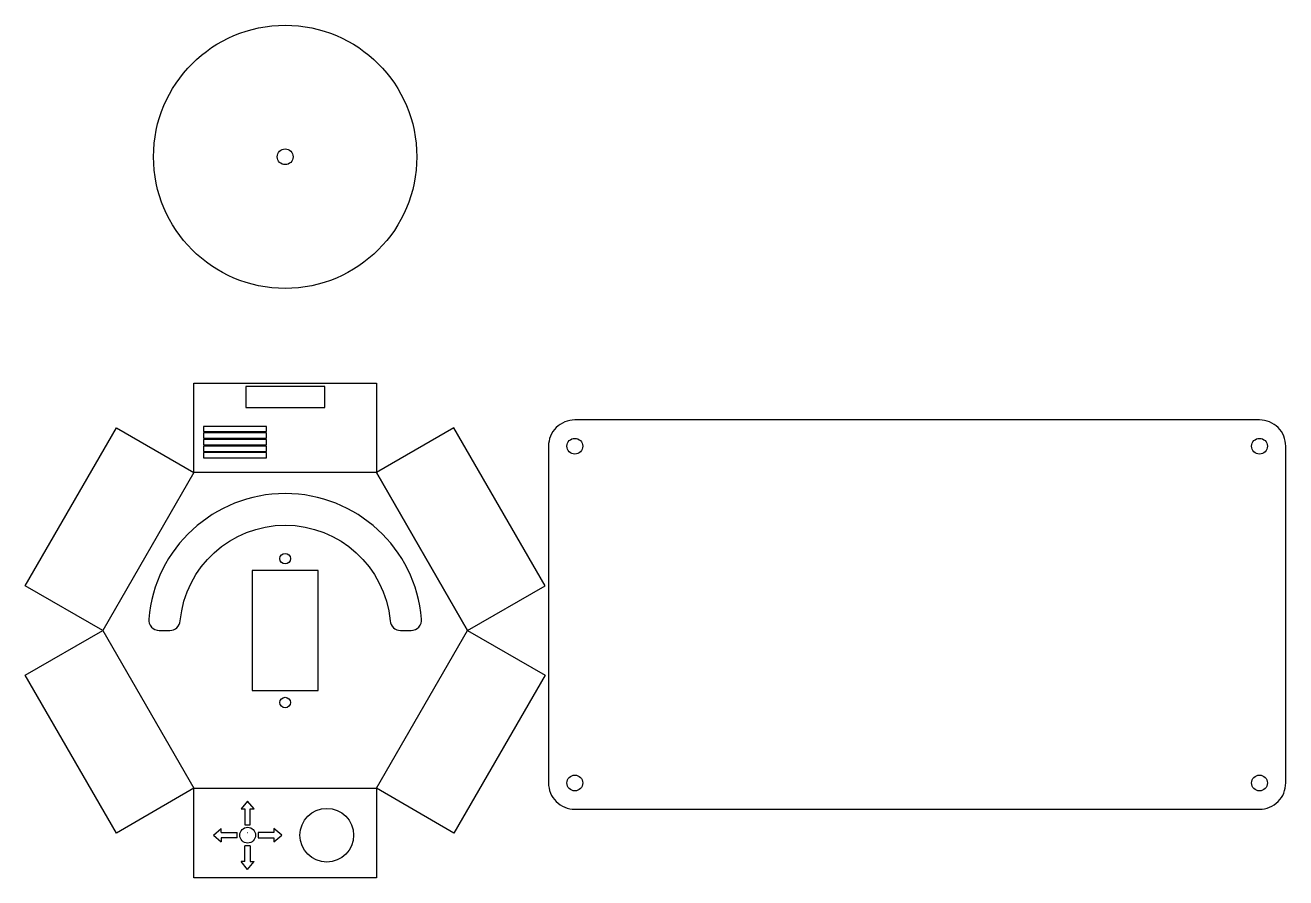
# Model space of a CAD drawing. Header units: millimetres. Extents: x -49 to 190, y -47 to 115.
import ezdxf

# ---------------------------------------------------------------- set-up
doc = ezdxf.new("R2010")
doc.units = ezdxf.units.MM
doc.layers.get('0').update_dxf_attribs({"linetype": 'CONTINUOUS'})

msp = doc.modelspace()

# ---------------------------------------------------------------- linework, layer by layer
for p, q in [((-17.32, 30), (-17.32, 47)), ((-17.32, 47), (17.32, 47)), ((17.32, 47), (17.32, 30)), ((-49.36, 8.5), (-32.04, 38.5)), ((-32.04, 38.5), (-17.32, 30)), ((32.04, 38.5), (17.32, 30)), ((49.36, 8.5), (32.04, 38.5)), ((-17.32, 30), (-34.64, 0)), ((-17.32, 30), (-34.64, 0)), ((17.32, 30), (-17.32, 30)), ((17.32, 30), (-17.32, 30)), ((34.64, 0), (17.32, 30)), ((17.32, 30), (34.64, 0)), ((-34.64, 0), (-49.36, 8.5)), ((34.64, 0), (49.36, 8.5)), ((-49.36, -8.5), (-34.64, 0)), ((-34.64, 0), (-17.32, -30)), ((-34.64, 0), (-17.32, -30)), ((17.32, -30), (34.64, 0)), ((17.32, -30), (34.64, 0)), ((34.64, 0), (49.36, -8.5)), ((-32.04, -38.5), (-49.36, -8.5)), ((49.36, -8.5), (32.04, -38.5)), ((-17.32, -30), (-32.04, -38.5)), ((-17.32, -30), (17.32, -30)), ((-17.32, -30), (17.32, -30)), ((-17.32, -47), (-17.32, -30)), ((17.32, -30), (17.32, -47)), ((32.04, -38.5), (17.32, -30)), ((-13.63, -38.91), (-12.13, -37.66)), ((-12.13, -38.41), (-12.13, -37.66)), ((-13.63, -38.91), (-12.13, -40.16)), ((-12.13, -38.41), (-9.13, -38.41)), ((-9.13, -39.41), (-12.13, -39.41)), ((-12.13, -39.41), (-12.13, -40.16)), ((-9.13, -39.41), (-9.13, -38.41)), ((-7.18, -38.41), (-7.08, -38.41)), ((-7.63, -43.91), (-7.63, -40.91)), ((-6.63, -40.91), (-7.63, -40.91)), ((-6.63, -40.91), (-6.63, -43.91)), ((-7.13, -45.41), (-8.38, -43.91)), ((-7.63, -43.91), (-8.38, -43.91)), ((-7.13, -45.41), (-5.88, -43.91)), ((-6.63, -43.91), (-5.88, -43.91)), ((17.32, -47), (-17.32, -47))]:
    msp.add_line(p, q)
for points in [[(-7.5, 42.38), (7.5, 42.38), (7.5, 46.38), (-7.5, 46.38)], [(-3.54, 38.78), (-15.54, 38.78), (-15.54, 37.78), (-3.54, 37.78)], [(-15.54, 37.53), (-15.54, 36.53), (-3.54, 36.53), (-3.54, 37.53)], [(-15.54, 36.28), (-15.54, 35.28), (-3.54, 35.28), (-3.54, 36.28)], [(-15.54, 35.03), (-15.54, 34.03), (-3.54, 34.03), (-3.54, 35.03)], [(-15.54, 33.78), (-15.54, 32.78), (-3.54, 32.78), (-3.54, 33.78)], [(-6.25, -11.4), (6.25, -11.4), (6.25, 11.4), (-6.25, 11.4)], [(-7.63, -33.91), (-7.63, -36.91), (-6.63, -36.91), (-6.63, -33.91), (-5.88, -33.91), (-7.13, -32.41), (-8.38, -33.91)], [(-2.13, -38.41), (-5.13, -38.41), (-5.13, -39.41), (-2.13, -39.41), (-2.13, -40.16), (-0.63, -38.91), (-2.13, -37.66)]]:
    msp.add_lwpolyline(points, close=True)
for points in [[(185, 40), (55, 40, 0.414214), (50, 35), (50, -28.98, 0.414214), (55, -33.98), (185, -33.98, 0.414214), (190, -28.98), (190, 35, 0.414214)], [(-19.92, 1.82, -0.912871), (19.92, 1.82, 0.387795), (21.91, 0), (23.92, 0, 0.438866), (25.91, 2.17, 0.919866), (-25.91, 2.17, 0.438866), (-23.92, 0), (-21.91, 0, 0.387795)]]:
    msp.add_lwpolyline(points, format="xyb", close=True)
for centre, radius in [((0, 90), 25), ((0, 90), 1.5), ((55, 35), 1.5), ((185, 35), 1.5), ((0, 13.64), 1), ((0, -13.7), 1), ((55, -28.98), 1.5), ((185, -28.98), 1.5), ((7.9, -38.91), 5.1), ((-7.13, -38.91), 1.5)]:
    msp.add_circle(centre, radius)

doc.saveas('drawing.dxf')
